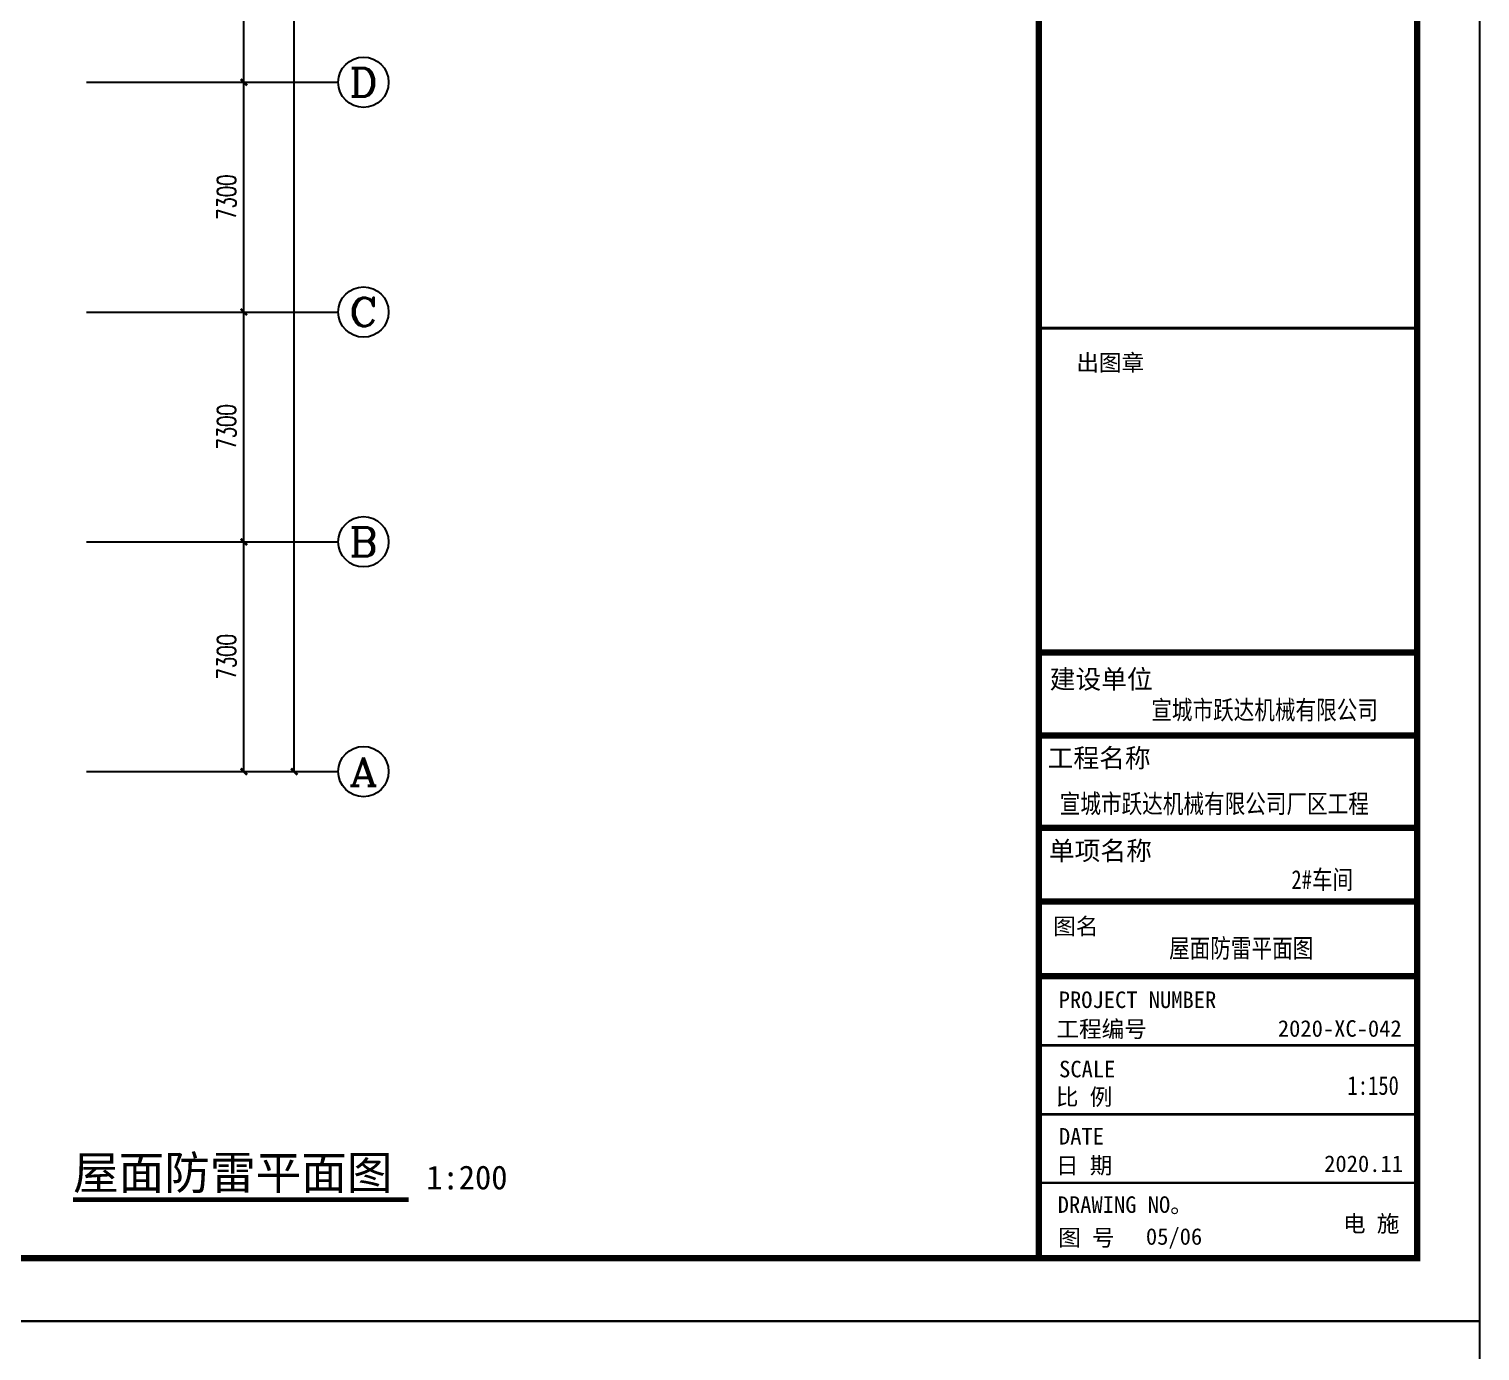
# Model space of a CAD drawing. Extents: x 1680110 to 2699828, y 269661 to 891349.
# Drawn here: x 2434104 to 2480218, y 472282 to 514282 of the extents above; entities that cross this region are included whole.
import ezdxf
from ezdxf.enums import TextEntityAlignment as Align

# ---------------------------------------------------------------- set-up
doc = ezdxf.new("R2010")
doc.units = 0
doc.header["$LTSCALE"] = 1000
doc.header["$MEASUREMENT"] = 0
for name, color, linetype in [('AXIS', 3, 'Continuous'), ('AXIS_TEXT', 7, 'Continuous'), ('DIM_SYMB', 3, 'Continuous'), ('PUB_TITLE', 4, 'Continuous'), ('TEXT', 7, 'Continuous'), ('图框', 4, 'Continuous')]:
    doc.layers.add(name, color=color, linetype=linetype)
doc.styles.add('-黑体', font='simhei.ttf', dxfattribs={"width": 0.8})
doc.styles.add('_TCH_AXIS', font='COMPLEX', dxfattribs={"bigfont": 'GBCBIG'})
doc.styles.add('_TCH_DIM_T3', font='SIMPLEX', dxfattribs={"width": 0.705882, "bigfont": 'GBCBIG'})
doc.styles.add('COMPLEX', font='COMPLEX')
doc.styles.add('宋体', font='')
doc.styles.add('黑体', font='simhei.ttf')
doc.styles.get('宋体').set_extended_font_data('NSimSun')
doc.dimstyles.new('_TCH_ARCH&&200', dxfattribs={"dimtxt": 595, "dimasz": 200, "dimexe": 500, "dimexo": 600, "dimgap": 252.5, "dimtad": 1, "dimdec": 0, "dimzin": 0, "dimdsep": 46, "dimtxsty": '_TCH_DIM_T3', "dimblk": 'ARCHTICK', "dimcen": 0.09, "dimclrt": 7, "dimazin": 2, "dimtfac": 1, "dimtdec": 0, "dimtix": 1, "dimtmove": 2, "dimatfit": 3, "dimfxl": 0, "dimtolj": 1, "dimtzin": 0, "dimarcsym": 0})

# ---------------------------------------------------------------- blocks, each defined once
blk = doc.blocks.new('A$C31D40216')
at = {"layer": '图框', "color": 4}
for points, const_width in [([(74, 60000), (74, 0)], 148), ([(74, 14429), (9055, 14429)], 149), ([(74, 12453), (9058, 12453)], 149), ([(74, 10252), (9088, 10252)], 149), ([(74, 8496), (9088, 8496)], 149), ([(74, 6719), (9088, 6719)], 149), ([(74, 5071), (9088, 5071)], 60.5), ([(74, 3426), (9088, 3426)], 60.5), ([(74, 1793), (9088, 1793)], 60.5)]:
    blk.add_lwpolyline(points, dxfattribs=dict(at, const_width=const_width))
at = {"layer": '图框', "color": 0, "const_width": 75}
blk.add_lwpolyline([(74, 22160), (9088, 22160)], dxfattribs=at)
at = {"layer": 'TEXT', "color": 3, "style": '-黑体', "width": 0.8}
for s, height, p in [('宣城市跃达机械有限公司', 450.22, (2752, 12837)), ('宣城市跃达机械有限公司厂区工程', 450.22, (571, 10603)), ('2#车间', 450.2, (6092, 8794)), ('1:150', 450.2, (7429, 3890))]:
    blk.add_text(s, height=height, dxfattribs=at).set_placement(p)
at = {"layer": '图框', "color": 4}
for s, height, style, p in [('出图章', 394.4, '黑体', (967, 21139)), ('建设单位', 450, '黑体', (331, 13570)), ('工程名称', 450, '黑体', (282, 11692)), ('单项名称', 450, '黑体', (312, 9482)), ('图名', 394.4, '黑体', (415, 7709)), ('工程编号', 394.4, '黑体', (493, 5262)), ('2020-XC-042', 394.42, '宋体', (5770, 5275)), ('SCALE', 394.4, '黑体', (555, 4308)), ('比 例', 394.4, '黑体', (479, 3644)), ('DATE', 394.4, '黑体', (553, 2706)), ('日 期', 394.4, '黑体', (479, 2011)), ('2020.11', 394.4, '宋体', (6874, 2053)), ('DRAWING NO。', 394.42, '黑体', (522, 1078)), ('图 号', 394.4, '黑体', (535, 291))]:
    blk.add_text(s, height=height, dxfattribs=dict(at, style=style)).set_placement(p)
at = {"layer": '图框', "color": 0, "style": '黑体'}
blk.add_text('PROJECT NUMBER', height=394.42, dxfattribs=at).set_placement((546, 5959))
at = {"layer": '图框', "color": 3, "style": '宋体'}
blk.add_text('电 施', height=394.4, dxfattribs=at).set_placement((7323, 625))
blk = doc.blocks.new('_ArchTick')
at = {"color": 0, "linetype": 'ByBlock', "const_width": 0.4}
blk.add_lwpolyline([(-0.5, -0.5), (0.5, 0.5)], dxfattribs=at)
blk = doc.blocks.new('*D121')
at = {"layer": 'AXIS', "color": 0, "lineweight": -2, "transparency": 16777216}
for p, q in [((2436533, 497990), (2441433, 497990)), ((2440933, 490690), (2440933, 497990)), ((2436533, 490690), (2441433, 490690))]:
    blk.add_line(p, q, dxfattribs=at)
at = {"layer": 'Defpoints', "color": 0, "transparency": 16777216}
for p in [(2435933, 497990), (2440933, 497990), (2435933, 490690)]:
    blk.add_point(p, dxfattribs=at)
at = {"layer": 'AXIS', "color": 0, "lineweight": -2, "transparency": 16777216, "xscale": 200, "yscale": 200, "zscale": 200}
for p, rotation in [((2440933, 497990), 90), ((2440933, 490690), 270)]:
    blk.add_blockref('_ArchTick', p, dxfattribs=dict(at, rotation=rotation))
at = {"layer": 'AXIS', "color": 7, "transparency": 16777216, "insert": (2440383, 494340), "char_height": 595, "attachment_point": 5, "rotation": 90, "style": '_TCH_DIM_T3'}
blk.add_mtext('\\A1;7300', dxfattribs=at)
blk = doc.blocks.new('*D122')
at = {"layer": 'AXIS', "color": 0, "lineweight": -2, "transparency": 16777216}
for p, q in [((2436533, 505290), (2441433, 505290)), ((2440933, 497990), (2440933, 505290)), ((2436533, 497990), (2441433, 497990))]:
    blk.add_line(p, q, dxfattribs=at)
at = {"layer": 'Defpoints', "color": 0, "transparency": 16777216}
for p in [(2435933, 505290), (2440933, 505290), (2435933, 497990)]:
    blk.add_point(p, dxfattribs=at)
at = {"layer": 'AXIS', "color": 0, "lineweight": -2, "transparency": 16777216, "xscale": 200, "yscale": 200, "zscale": 200}
for p, rotation in [((2440933, 505290), 90), ((2440933, 497990), 270)]:
    blk.add_blockref('_ArchTick', p, dxfattribs=dict(at, rotation=rotation))
at = {"layer": 'AXIS', "color": 7, "transparency": 16777216, "insert": (2440383, 501640), "char_height": 595, "attachment_point": 5, "rotation": 90, "style": '_TCH_DIM_T3'}
blk.add_mtext('\\A1;7300', dxfattribs=at)
blk = doc.blocks.new('*D123')
at = {"layer": 'AXIS', "color": 0, "lineweight": -2, "transparency": 16777216}
for p, q in [((2436533, 512590), (2441433, 512590)), ((2440933, 505290), (2440933, 512590)), ((2436533, 505290), (2441433, 505290))]:
    blk.add_line(p, q, dxfattribs=at)
at = {"layer": 'Defpoints', "color": 0, "transparency": 16777216}
for p in [(2435933, 512590), (2440933, 512590), (2435933, 505290)]:
    blk.add_point(p, dxfattribs=at)
at = {"layer": 'AXIS', "color": 0, "lineweight": -2, "transparency": 16777216, "xscale": 200, "yscale": 200, "zscale": 200}
for p, rotation in [((2440933, 512590), 90), ((2440933, 505290), 270)]:
    blk.add_blockref('_ArchTick', p, dxfattribs=dict(at, rotation=rotation))
at = {"layer": 'AXIS', "color": 7, "transparency": 16777216, "insert": (2440383, 508940), "char_height": 595, "attachment_point": 5, "rotation": 90, "style": '_TCH_DIM_T3'}
blk.add_mtext('\\A1;7300', dxfattribs=at)
blk = doc.blocks.new('*D124')
at = {"layer": 'AXIS', "color": 0, "lineweight": -2, "transparency": 16777216}
for p, q in [((2436533, 519890), (2441433, 519890)), ((2440933, 512590), (2440933, 519890)), ((2436533, 512590), (2441433, 512590))]:
    blk.add_line(p, q, dxfattribs=at)
at = {"layer": 'Defpoints', "color": 0, "transparency": 16777216}
for p in [(2435933, 519890), (2440933, 519890), (2435933, 512590)]:
    blk.add_point(p, dxfattribs=at)
at = {"layer": 'AXIS', "color": 0, "lineweight": -2, "transparency": 16777216, "xscale": 200, "yscale": 200, "zscale": 200}
for p, rotation in [((2440933, 519890), 90), ((2440933, 512590), 270)]:
    blk.add_blockref('_ArchTick', p, dxfattribs=dict(at, rotation=rotation))
at = {"layer": 'AXIS', "color": 7, "transparency": 16777216, "insert": (2440383, 516240), "char_height": 595, "attachment_point": 5, "rotation": 90, "style": '_TCH_DIM_T3'}
blk.add_mtext('\\A1;7300', dxfattribs=at)
blk = doc.blocks.new('*D128')
at = {"layer": 'AXIS', "color": 0, "lineweight": -2, "transparency": 16777216}
for p, q in [((2436533, 541790), (2443033, 541790)), ((2442533, 490690), (2442533, 541790)), ((2436533, 490690), (2443033, 490690))]:
    blk.add_line(p, q, dxfattribs=at)
at = {"layer": 'Defpoints', "color": 0, "transparency": 16777216}
for p in [(2435933, 541790), (2442533, 541790), (2435933, 490690)]:
    blk.add_point(p, dxfattribs=at)
at = {"layer": 'AXIS', "color": 0, "lineweight": -2, "transparency": 16777216, "xscale": 200, "yscale": 200, "zscale": 200}
for p, rotation in [((2442533, 541790), 90), ((2442533, 490690), 270)]:
    blk.add_blockref('_ArchTick', p, dxfattribs=dict(at, rotation=rotation))
at = {"layer": 'AXIS', "color": 7, "transparency": 16777216, "insert": (2441983, 516240), "char_height": 595, "attachment_point": 5, "rotation": 90, "style": '_TCH_DIM_T3'}
blk.add_mtext('\\A1;51100', dxfattribs=at)
blk = doc.blocks.new('_AXISO')
blk.add_circle((0, 0), 0.5)
at = {"layer": 'AXIS_TEXT', "style": 'COMPLEX', "width": 1.041667}
blk.add_attdef('A', text='', height=0.56, dxfattribs=at).set_placement((-0.25, -0.28), (0.25, -0.28), align=Align.FIT)

msp = doc.modelspace()

# ---------------------------------------------------------------- linework, layer by layer
at = {"layer": 'AXIS'}
for p, q in [((2435933.4, 512590.4), (2443933.4, 512590.4)), ((2435933.4, 505290.4), (2443933.4, 505290.4)), ((2435933.4, 497990.4), (2443933.4, 497990.4)), ((2435933.4, 490690.4), (2443933.4, 490690.4))]:
    msp.add_line(p, q, dxfattribs=at)
at = {"layer": 'DIM_SYMB', "const_width": 140}
msp.add_lwpolyline([(2435503.9, 477089.1), (2446168.7, 477089.1)], dxfattribs=at)
at = {"layer": 'PUB_TITLE'}
for points in [[(2361418.2, 473232.4), (2480218.2, 473232.4), (2480218.2, 557232.4), (2361418.2, 557232.4)], [(2361418.2, 389232.4), (2480218.2, 389232.4), (2480218.2, 473232.4), (2361418.2, 473232.4)]]:
    msp.add_lwpolyline(points, close=True, dxfattribs=at)
at = {"layer": 'PUB_TITLE', "const_width": 200}
msp.add_lwpolyline([(2366418.2, 475232.4), (2478218.2, 475232.4), (2478218.2, 555232.4), (2366418.2, 555232.4)], close=True, dxfattribs=at)

# ---------------------------------------------------------------- block references
at = {"xscale": 1.333333333333333, "yscale": 1.333333333333333, "zscale": 1.333333333333333}
msp.add_blockref('A$C31D40216', (2466101.2, 475232.4), dxfattribs=at)
at = {"layer": 'AXIS'}
ref = msp.add_blockref('_AXISO', (2444733.4, 512590.4), dxfattribs=dict(at, xscale=1600, yscale=1600, zscale=1600))
ref.add_attrib('A', 'D', dxfattribs={"layer": 'AXIS_TEXT', "height": 905.1, "style": '_TCH_AXIS', "width": 1.235294}).set_placement((2444280.9, 512137.9), (2445186, 512137.9), align=Align.FIT)
ref = msp.add_blockref('_AXISO', (2444733.4, 505290.4), dxfattribs=dict(at, xscale=1600, yscale=1600, zscale=1600))
ref.add_attrib('A', 'C', dxfattribs={"layer": 'AXIS_TEXT', "height": 905.1, "style": '_TCH_AXIS', "width": 1.4}).set_placement((2444280.9, 504837.9), (2445186, 504837.9), align=Align.FIT)
ref = msp.add_blockref('_AXISO', (2444733.4, 497990.4), dxfattribs=dict(at, xscale=1600, yscale=1600, zscale=1600))
ref.add_attrib('A', 'B', dxfattribs={"layer": 'AXIS_TEXT', "height": 905.1, "style": '_TCH_AXIS', "width": 1.235294}).set_placement((2444280.9, 497537.9), (2445186, 497537.9), align=Align.FIT)
ref = msp.add_blockref('_AXISO', (2444733.4, 490690.4), dxfattribs=dict(at, xscale=1600, yscale=1600, zscale=1600))
ref.add_attrib('A', 'A', dxfattribs={"layer": 'AXIS_TEXT', "height": 905.1, "style": '_TCH_AXIS', "width": 1.166667}).set_placement((2444280.9, 490237.9), (2445186, 490237.9), align=Align.FIT)

# ---------------------------------------------------------------- texts
at = {"layer": 'DIM_SYMB', "color": 7, "style": '宋体'}
for s, height, p in [('屋面防雷平面图', 1063.29, (2435503.9, 477416)), ('1:200', 759.49, (2446728.7, 477416))]:
    msp.add_text(s, height=height, dxfattribs=at).set_placement(p)
at = {"layer": 'TEXT', "color": 3, "style": '-黑体', "width": 0.8}
msp.add_text('屋面防雷平面图', height=600.3, dxfattribs=at).set_placement((2470336.2, 484779.1))
at = {"layer": '图框', "color": 3, "style": '宋体'}
msp.add_text('05/06', height=525.89, dxfattribs=at).set_placement((2469600.8, 475656.9))

# ---------------------------------------------------------------- dimensions: what is measured, and where the dimension line sits
at = {"layer": 'AXIS'}
for p1, p2, distance, picture, middle in [((2435933.4, 490690.4), (2435933.4, 541790.4), -6600, '*D128', (2441983.4, 516240.4)), ((2435933.4, 512590.4), (2435933.4, 519890.4), -5000, '*D124', (2440383.4, 516240.4)), ((2435933.4, 505290.4), (2435933.4, 512590.4), -5000, '*D123', (2440383.4, 508940.4)), ((2435933.4, 497990.4), (2435933.4, 505290.4), -5000, '*D122', (2440383.4, 501640.4)), ((2435933.4, 490690.4), (2435933.4, 497990.4), -5000, '*D121', (2440383.4, 494340.4))]:
    dim = msp.add_aligned_dim(p1=p1, p2=p2, distance=distance, dimstyle='_TCH_ARCH&&200', dxfattribs=at)
    dim.commit()
    dim.dimension.update_dxf_attribs({"geometry": picture, "text_midpoint": middle})

doc.saveas('drawing.dxf')
